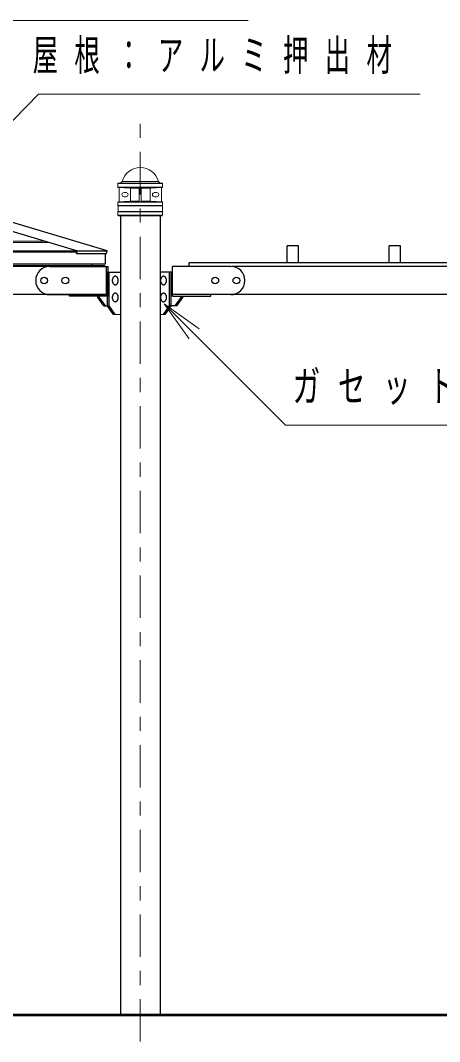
# Model space of a CAD drawing. Units: millimetres on the paper, scale 1:50. Extents: x -365 to 10, y -38 to 257.
# Drawn here: x -207.4 to -177.7, y 53.1 to 125.4 of the extents above; entities that cross this region are included whole.
import ezdxf

# ---------------------------------------------------------------- set-up
doc = ezdxf.new("R2010")
doc.units = ezdxf.units.MM
doc.linetypes.add('USER2', pattern=[6, 3, -1, 1, -1])
doc.layers.add('LY_1', color=7, linetype='Continuous', lineweight=25)
doc.styles.add('ＭＳ ゴシック', font='')
doc.styles.get('ＭＳ ゴシック').set_extended_font_data('MS Gothic')

msp = doc.modelspace()

# ---------------------------------------------------------------- linework, layer by layer
at = {"layer": 'LY_1', "linetype": 'USER2', "lineweight": 13}
msp.add_line((-198.891, 53.094), (-198.891, 118.217), dxfattribs=at)
at = {"layer": 'LY_1', "color": 131}
for p, q in [((-230.785, 117.319), (-203.33, 109.082)), ((-228.62, 117.319), (-201.267, 109.113)), ((-203.392, 108.874), (-203.33, 109.082)), ((-201.305, 108.874), (-203.392, 108.874)), ((-201.305, 108.874), (-201.245, 109.073)), ((-231.291, 108.056), (-201.391, 108.056)), ((-201.371, 107.992), (-231.291, 107.992)), ((-202.327, 108.162), (-202.327, 108.112)), ((-201.471, 107.992), (-202.311, 107.992)), ((-202.271, 107.992), (-201.391, 107.992)), ((-201.391, 107.992), (-201.391, 108.056)), ((-201.291, 106.072), (-201.291, 107.912)), ((-201.291, 105.992), (-201.291, 107.592)), ((-201.371, 105.992), (-231.291, 105.992)), ((-201.906, 105.992), (-201.291, 105.992))]:
    msp.add_line(p, q, dxfattribs=at)
at = {"layer": 'LY_1', "lineweight": 13}
for p, q in [((-200.471, 113.854), (-200.451, 113.874)), ((-200.471, 113.854), (-200.471, 113.594)), ((-200.471, 113.854), (-197.311, 113.854)), ((-200.471, 113.594), (-197.311, 113.594)), ((-200.471, 113.594), (-200.451, 113.574)), ((-200.451, 113.874), (-197.331, 113.874)), ((-200.451, 113.574), (-199.629, 113.538)), ((-200.451, 113.574), (-197.331, 113.574)), ((-200.391, 113.57), (-200.391, 112.578)), ((-200.289, 113.874), (-200.171, 113.992)), ((-200.171, 113.992), (-197.611, 113.992)), ((-197.331, 113.574), (-198.153, 113.538)), ((-197.493, 113.874), (-197.611, 113.992)), ((-197.391, 113.57), (-197.391, 112.578)), ((-197.331, 113.874), (-197.311, 113.854)), ((-197.331, 113.574), (-197.311, 113.594)), ((-197.311, 113.854), (-197.311, 113.594)), ((-200.041, 113.224), (-199.901, 113.224)), ((-200.041, 112.924), (-199.901, 112.924)), ((-199.591, 113.537), (-198.961, 113.537)), ((-199.591, 113.498), (-199.591, 112.649)), ((-198.961, 113.534), (-198.961, 112.614)), ((-198.191, 113.537), (-198.821, 113.537)), ((-198.821, 113.534), (-198.821, 112.614)), ((-198.191, 113.498), (-198.191, 112.649)), ((-197.741, 113.224), (-197.881, 113.224)), ((-197.741, 112.924), (-197.881, 112.924)), ((-200.431, 112.574), (-200.471, 112.534)), ((-200.471, 112.534), (-197.311, 112.534)), ((-200.471, 112.534), (-200.471, 112.294)), ((-200.471, 112.294), (-197.311, 112.294)), ((-200.471, 112.294), (-200.451, 112.274)), ((-200.451, 112.274), (-197.331, 112.274)), ((-200.451, 112.274), (-200.451, 111.874)), ((-200.431, 112.574), (-199.629, 112.609)), ((-200.431, 112.574), (-197.351, 112.574)), ((-199.591, 112.611), (-198.961, 112.611)), ((-198.191, 112.611), (-198.821, 112.611)), ((-197.351, 112.574), (-198.153, 112.609)), ((-197.351, 112.574), (-197.311, 112.534)), ((-197.311, 112.294), (-197.331, 112.274)), ((-197.331, 112.274), (-197.331, 111.874)), ((-197.311, 112.534), (-197.311, 112.294)), ((-200.451, 111.874), (-200.471, 111.854)), ((-200.471, 111.854), (-197.311, 111.854)), ((-200.471, 111.854), (-200.471, 111.614)), ((-200.471, 111.614), (-197.311, 111.614)), ((-200.471, 111.614), (-200.431, 111.574)), ((-200.451, 111.874), (-197.331, 111.874)), ((-200.431, 111.574), (-197.351, 111.574)), ((-197.311, 111.614), (-197.351, 111.574)), ((-197.331, 111.874), (-197.311, 111.854)), ((-197.311, 111.854), (-197.311, 111.614)), ((-197.209, 105.341), (-195.088, 103.22)), ((-197.209, 105.341), (-194.734, 103.574)), ((-195.442, 102.866), (-197.209, 105.341)), ((-200.788, 104.592), (-200.289, 104.592))]:
    msp.add_line(p, q, dxfattribs=at)
at = {"layer": 'LY_1'}
for p, q in [((-200.289, 111.574), (-200.289, 54.992)), ((-197.493, 111.574), (-197.493, 54.992)), ((-201.351, 108.162), (-201.351, 108.874)), ((-231.291, 108.162), (-201.351, 108.162)), ((-166.491, 107.992), (-192.391, 107.992)), ((-201.213, 105.192), (-201.213, 107.592)), ((-201.086, 105.192), (-201.086, 107.592)), ((-201.906, 105.792), (-201.906, 105.992)), ((-201.906, 105.792), (-201.779, 105.792)), ((-201.481, 105.192), (-201.906, 105.792)), ((-201.779, 105.792), (-201.779, 105.992)), ((-201.354, 105.192), (-201.779, 105.792)), ((-166.491, 105.992), (-192.491, 105.992)), ((-201.481, 105.192), (-201.086, 105.192)), ((-200.788, 104.592), (-201.213, 105.192)), ((-200.661, 104.592), (-201.086, 105.192))]:
    msp.add_line(p, q, dxfattribs=at)
at = {"layer": 'LY_1', "color": 12, "lineweight": 13}
for p, q in [((-205.629, 109.772), (-231.291, 109.772)), ((-205.314, 109.677), (-231.291, 109.677))]:
    msp.add_line(p, q, dxfattribs=at)
at = {"layer": 'LY_1', "color": 40}
for p, q in [((-187.691, 109.452), (-188.491, 109.452)), ((-188.491, 108.252), (-188.491, 109.452)), ((-187.691, 108.252), (-187.691, 109.452)), ((-180.491, 109.452), (-181.291, 109.452)), ((-181.291, 108.252), (-181.291, 109.452)), ((-180.491, 108.252), (-180.491, 109.452)), ((-205.291, 107.992), (-201.171, 107.992)), ((-201.171, 105.872), (-201.171, 107.992)), ((-166.491, 108.252), (-195.431, 108.252)), ((-195.431, 107.992), (-195.431, 108.252)), ((-205.291, 105.992), (-201.171, 105.992)), ((-203.891, 105.872), (-203.891, 105.992)), ((-201.171, 105.872), (-203.891, 105.872))]:
    msp.add_line(p, q, dxfattribs=at)
at = {"layer": 'LY_1', "color": 4}
for p, q in [((-231.291, 109.082), (-201.291, 109.082)), ((-196.611, 105.872), (-196.611, 107.992)), ((-192.491, 107.992), (-196.611, 107.992)), ((-196.611, 107.592), (-197.493, 107.592)), ((-196.823, 105.192), (-196.823, 107.592)), ((-196.696, 105.192), (-196.696, 107.592)), ((-192.491, 105.992), (-196.611, 105.992)), ((-196.611, 105.872), (-193.891, 105.872)), ((-196.428, 105.192), (-196.003, 105.792)), ((-196.3, 105.192), (-195.876, 105.792)), ((-196.003, 105.792), (-196.003, 105.872)), ((-195.876, 105.792), (-196.003, 105.792)), ((-195.876, 105.792), (-195.876, 105.872)), ((-193.891, 105.872), (-193.891, 105.992)), ((-197.248, 104.592), (-196.823, 105.192)), ((-197.12, 104.592), (-196.696, 105.192)), ((-196.3, 105.192), (-196.823, 105.192))]:
    msp.add_line(p, q, dxfattribs=at)
at = {"layer": 'LY_1', "color": 4, "lineweight": 13}
for p, q in [((-203.358, 108.988), (-231.291, 108.988)), ((-197.12, 104.592), (-197.493, 104.592))]:
    msp.add_line(p, q, dxfattribs=at)
at = {"layer": 'LY_1', "color": 2}
msp.add_line((-201.291, 107.592), (-200.289, 107.592), dxfattribs=at)
at = {"layer": 'LY_1', "lineweight": 50}
msp.add_line((-334.409, 54.992), (-126.865, 54.992), dxfattribs=at)
at = {"layer": 'LY_1', "lineweight": 13}
for points in [[(-220.317, 114.631), (-209.537, 125.411), (-191.252, 125.411)], [(-213.904, 112.193), (-206.088, 120.185), (-179.088, 120.185)], [(-197.209, 105.341), (-188.615, 96.747), (-163.66, 96.747)]]:
    msp.add_lwpolyline(points, dxfattribs=at)
at = {"layer": 'LY_1'}
for points in [[(-200.661, 107.292), (-200.68, 107.291), (-200.698, 107.288), (-200.716, 107.282), (-200.734, 107.274), (-200.751, 107.264), (-200.767, 107.252), (-200.783, 107.238), (-200.798, 107.222), (-200.811, 107.204), (-200.824, 107.185), (-200.835, 107.164), (-200.845, 107.142), (-200.854, 107.119), (-200.861, 107.095), (-200.866, 107.07), (-200.87, 107.044), (-200.873, 107.018), (-200.873, 106.992), (-200.873, 106.966), (-200.87, 106.94), (-200.866, 106.914), (-200.861, 106.89), (-200.854, 106.865), (-200.845, 106.842), (-200.835, 106.82), (-200.824, 106.799), (-200.811, 106.78), (-200.798, 106.762), (-200.783, 106.746), (-200.767, 106.732), (-200.751, 106.72), (-200.734, 106.71), (-200.716, 106.702), (-200.698, 106.697), (-200.68, 106.693), (-200.661, 106.692), (-200.643, 106.693), (-200.624, 106.697), (-200.606, 106.702), (-200.589, 106.71), (-200.572, 106.72), (-200.555, 106.732), (-200.54, 106.746), (-200.525, 106.762), (-200.511, 106.78), (-200.499, 106.799), (-200.488, 106.82), (-200.478, 106.842), (-200.469, 106.865), (-200.462, 106.89), (-200.456, 106.914), (-200.452, 106.94), (-200.45, 106.966), (-200.449, 106.992), (-200.45, 107.018), (-200.452, 107.044), (-200.456, 107.07), (-200.462, 107.095), (-200.469, 107.119), (-200.478, 107.142), (-200.488, 107.164), (-200.499, 107.185), (-200.511, 107.204), (-200.525, 107.222), (-200.54, 107.238), (-200.555, 107.252), (-200.572, 107.264), (-200.589, 107.274), (-200.606, 107.282), (-200.624, 107.288), (-200.643, 107.291)], [(-200.661, 106.092), (-200.68, 106.091), (-200.698, 106.088), (-200.716, 106.082), (-200.734, 106.074), (-200.751, 106.064), (-200.767, 106.052), (-200.783, 106.038), (-200.798, 106.022), (-200.811, 106.004), (-200.824, 105.985), (-200.835, 105.964), (-200.845, 105.942), (-200.854, 105.919), (-200.861, 105.895), (-200.866, 105.87), (-200.87, 105.844), (-200.873, 105.818), (-200.873, 105.792), (-200.873, 105.766), (-200.87, 105.74), (-200.866, 105.714), (-200.861, 105.69), (-200.854, 105.665), (-200.845, 105.642), (-200.835, 105.62), (-200.824, 105.599), (-200.811, 105.58), (-200.798, 105.562), (-200.783, 105.546), (-200.767, 105.532), (-200.751, 105.52), (-200.734, 105.51), (-200.716, 105.502), (-200.698, 105.497), (-200.68, 105.493), (-200.661, 105.492), (-200.643, 105.493), (-200.624, 105.497), (-200.606, 105.502), (-200.589, 105.51), (-200.572, 105.52), (-200.555, 105.532), (-200.54, 105.546), (-200.525, 105.562), (-200.511, 105.58), (-200.499, 105.599), (-200.488, 105.62), (-200.478, 105.642), (-200.469, 105.665), (-200.462, 105.69), (-200.456, 105.714), (-200.452, 105.74), (-200.45, 105.766), (-200.449, 105.792), (-200.45, 105.818), (-200.452, 105.844), (-200.456, 105.87), (-200.462, 105.895), (-200.469, 105.919), (-200.478, 105.942), (-200.488, 105.964), (-200.499, 105.985), (-200.511, 106.004), (-200.525, 106.022), (-200.54, 106.038), (-200.555, 106.052), (-200.572, 106.064), (-200.589, 106.074), (-200.606, 106.082), (-200.624, 106.088), (-200.643, 106.091)]]:
    msp.add_lwpolyline(points, close=True, dxfattribs=at)
at = {"layer": 'LY_1', "color": 4}
for points in [[(-197.248, 107.292), (-197.266, 107.291), (-197.284, 107.288), (-197.302, 107.282), (-197.32, 107.274), (-197.337, 107.264), (-197.354, 107.252), (-197.369, 107.238), (-197.384, 107.222), (-197.398, 107.204), (-197.41, 107.185), (-197.421, 107.164), (-197.431, 107.142), (-197.44, 107.119), (-197.447, 107.095), (-197.452, 107.07), (-197.456, 107.044), (-197.459, 107.018), (-197.46, 106.992), (-197.459, 106.966), (-197.456, 106.94), (-197.452, 106.914), (-197.447, 106.89), (-197.44, 106.865), (-197.431, 106.842), (-197.421, 106.82), (-197.41, 106.799), (-197.398, 106.78), (-197.384, 106.762), (-197.369, 106.746), (-197.354, 106.732), (-197.337, 106.72), (-197.32, 106.71), (-197.302, 106.702), (-197.284, 106.697), (-197.266, 106.693), (-197.248, 106.692), (-197.229, 106.693), (-197.211, 106.697), (-197.193, 106.702), (-197.175, 106.71), (-197.158, 106.72), (-197.141, 106.732), (-197.126, 106.746), (-197.111, 106.762), (-197.098, 106.78), (-197.085, 106.799), (-197.074, 106.82), (-197.064, 106.842), (-197.055, 106.865), (-197.048, 106.89), (-197.043, 106.914), (-197.039, 106.94), (-197.036, 106.966), (-197.035, 106.992), (-197.036, 107.018), (-197.039, 107.044), (-197.043, 107.07), (-197.048, 107.095), (-197.055, 107.119), (-197.064, 107.142), (-197.074, 107.164), (-197.085, 107.185), (-197.098, 107.204), (-197.111, 107.222), (-197.126, 107.238), (-197.141, 107.252), (-197.158, 107.264), (-197.175, 107.274), (-197.193, 107.282), (-197.211, 107.288), (-197.229, 107.291)], [(-197.248, 106.092), (-197.266, 106.091), (-197.284, 106.088), (-197.302, 106.082), (-197.32, 106.074), (-197.337, 106.064), (-197.354, 106.052), (-197.369, 106.038), (-197.384, 106.022), (-197.398, 106.004), (-197.41, 105.985), (-197.421, 105.964), (-197.431, 105.942), (-197.44, 105.919), (-197.447, 105.895), (-197.452, 105.87), (-197.456, 105.844), (-197.459, 105.818), (-197.46, 105.792), (-197.459, 105.766), (-197.456, 105.74), (-197.452, 105.714), (-197.447, 105.69), (-197.44, 105.665), (-197.431, 105.642), (-197.421, 105.62), (-197.41, 105.599), (-197.398, 105.58), (-197.384, 105.562), (-197.369, 105.546), (-197.354, 105.532), (-197.337, 105.52), (-197.32, 105.51), (-197.302, 105.502), (-197.284, 105.497), (-197.266, 105.493), (-197.248, 105.492), (-197.229, 105.493), (-197.211, 105.497), (-197.193, 105.502), (-197.175, 105.51), (-197.158, 105.52), (-197.141, 105.532), (-197.126, 105.546), (-197.111, 105.562), (-197.098, 105.58), (-197.085, 105.599), (-197.074, 105.62), (-197.064, 105.642), (-197.055, 105.665), (-197.048, 105.69), (-197.043, 105.714), (-197.039, 105.74), (-197.036, 105.766), (-197.035, 105.792), (-197.036, 105.818), (-197.039, 105.844), (-197.043, 105.87), (-197.048, 105.895), (-197.055, 105.919), (-197.064, 105.942), (-197.074, 105.964), (-197.085, 105.985), (-197.098, 106.004), (-197.111, 106.022), (-197.126, 106.038), (-197.141, 106.052), (-197.158, 106.064), (-197.175, 106.074), (-197.193, 106.082), (-197.211, 106.088), (-197.229, 106.091)]]:
    msp.add_lwpolyline(points, close=True, dxfattribs=at)
at = {"layer": 'LY_1', "color": 40}
for centre in [(-205.691, 106.992), (-204.191, 106.992)]:
    msp.add_circle(centre, 0.24, dxfattribs=at)
at = {"layer": 'LY_1', "color": 4}
for centre in [(-193.591, 106.992), (-192.091, 106.992)]:
    msp.add_circle(centre, 0.24, dxfattribs=at)
at = {"layer": 'LY_1', "lineweight": 13}
for centre, radius, start, end in [((-198.891, 113.673), 1.319, 14.00253, 165.99746), ((-199.631, 113.498), 0.04, 0, 87.5), ((-199.001, 113.534), 0.04, 0, 90), ((-198.781, 113.534), 0.04, 90, 180), ((-198.151, 113.498), 0.04, 92.5, 180), ((-200.041, 113.074), 0.15, 90, 270), ((-199.901, 113.074), 0.15, 270, 90), ((-197.881, 113.074), 0.15, 90, 270), ((-197.741, 113.074), 0.15, 270, 90), ((-199.631, 112.649), 0.04, 272.5, 0), ((-199.001, 112.614), 0.04, 270, 0), ((-198.781, 112.614), 0.04, 180, 270), ((-198.151, 112.649), 0.04, 180, 267.5)]:
    msp.add_arc(centre, radius, start, end, dxfattribs=at)
at = {"layer": 'LY_1', "color": 131}
for centre, radius, start, end in [((-201.276, 109.082), 0.032, 343.30076, 73.30076), ((-202.271, 108.112), 0.056, 180, 270), ((-201.371, 107.912), 0.08, 0, 90), ((-201.371, 106.072), 0.08, 270, 0)]:
    msp.add_arc(centre, radius, start, end, dxfattribs=at)
at = {"layer": 'LY_1', "color": 40}
msp.add_arc((-205.291, 106.992), 1, 90, 270, dxfattribs=at)
at = {"layer": 'LY_1', "color": 4}
msp.add_arc((-192.491, 106.992), 1, 270, 90, dxfattribs=at)

# ---------------------------------------------------------------- texts
at = {"layer": 'LY_1', "char_height": 2.199, "attachment_point": 4, "style": 'ＭＳ ゴシック'}
for s, insert in [('\\T1.64;\\W0.6;屋根：アルミ押出材', (-206.505, 122.835)), ('\\T1.64;\\W0.65;ガセットＰＬ－９', (-188.114, 99.397))]:
    msp.add_mtext(s, dxfattribs=dict(at, insert=insert))

doc.saveas('drawing.dxf')
